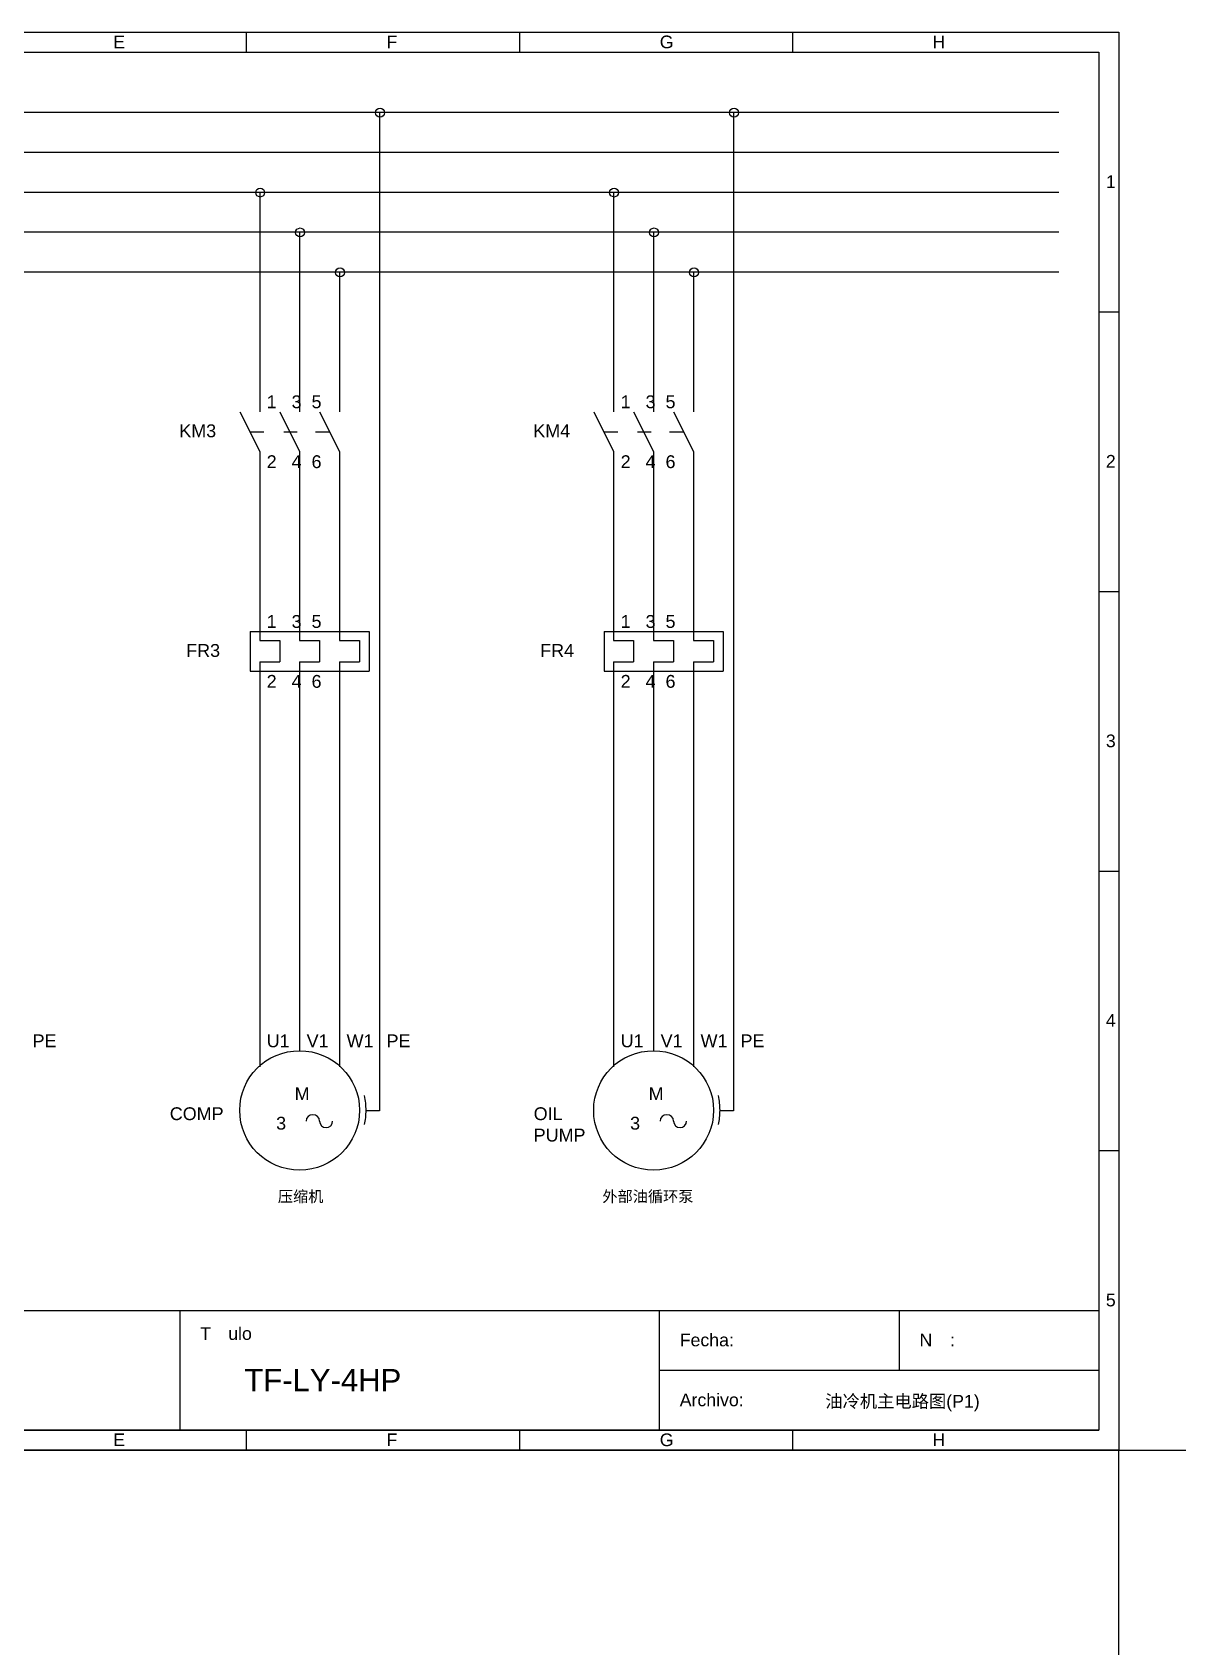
# Model space of a CAD drawing. Extents: x 0 to 654, y 8 to 419.
# Drawn here: x 181.4 to 327, y 213.6 to 418.9 of the extents above; entities that cross this region are included whole.
import ezdxf

# ---------------------------------------------------------------- set-up
doc = ezdxf.new("R2010")
doc.units = 0
doc.layers.get('0').update_dxf_attribs({"linetype": 'CONTINUOUS'})

msp = doc.modelspace()

# ---------------------------------------------------------------- linework, layer by layer
at = {"color": 94}
for points in [[(208.6, 418.9), (208.6, 416.36)], [(243.34, 418.9), (243.34, 416.36)], [(278.07, 418.9), (278.07, 416.36)], [(192.54, 408.74), (311.92, 408.74)], [(225.56, 408.74), (225.56, 309.68)], [(270.56, 408.74), (270.56, 309.68)], [(317, 383.34), (319.54, 383.34)], [(317, 347.78), (319.54, 347.78)], [(317, 312.22), (319.54, 312.22)], [(225.56, 309.68), (225.56, 289.36)], [(270.56, 309.68), (270.56, 289.36)], [(317, 276.66), (319.54, 276.66)], [(208.6, 241.1), (208.6, 238.56)], [(243.34, 241.1), (243.34, 238.56)], [(278.07, 241.1), (278.07, 238.56)]]:
    msp.add_lwpolyline(points, dxfattribs=at)
at = {"color": 5}
for points in [[(50.3, 403.66), (200.16, 403.66)], [(200.16, 403.66), (311.92, 403.66)]]:
    msp.add_lwpolyline(points, dxfattribs=at)
at = {"color": 14}
for points in [[(220.48, 388.42), (220.48, 373.18)], [(265.48, 388.42), (265.48, 373.18)]]:
    msp.add_lwpolyline(points, dxfattribs=at)
msp.add_lwpolyline([(319.54, 238.56), (369.54, 238.56), (369.54, 188.56), (319.54, 188.56)], close=True)
at = {"color": 94}
for points in [[(35.06, 418.9), (35.06, 418.9), (319.54, 418.9), (319.54, 418.9)], [(319.54, 418.9), (319.54, 418.9), (319.54, 238.56), (319.54, 238.56)], [(37.6, 416.36), (37.6, 416.36), (317, 416.36), (317, 416.36)], [(317, 416.36), (317, 416.36), (317, 241.1), (317, 241.1)], [(50.3, 408.74), (50.3, 408.74), (192.54, 408.74), (192.54, 408.74)], [(37.6, 256.34), (37.6, 256.34), (317, 256.34), (317, 256.34)], [(200.16, 256.34), (200.16, 256.34), (200.16, 241.1), (200.16, 241.1)], [(261.12, 256.34), (261.12, 256.34), (261.12, 241.1), (261.12, 241.1)], [(291.6, 256.34), (291.6, 256.34), (291.6, 248.72), (291.6, 248.72)], [(317, 256.34), (317, 256.34), (317, 241.1), (317, 241.1)], [(261.12, 248.72), (261.12, 248.72), (317, 248.72), (317, 248.72)], [(317, 241.1), (317, 241.1), (37.6, 241.1), (37.6, 241.1)], [(37.6, 241.1), (37.6, 241.1), (317, 241.1), (317, 241.1)], [(319.54, 238.56), (319.54, 238.56), (35.06, 238.56), (35.06, 238.56)], [(35.06, 238.56), (35.06, 238.56), (319.54, 238.56), (319.54, 238.56)]]:
    msp.add_open_spline(points, degree=3, dxfattribs=at)
at = {"color": 14}
for points in [[(226.19, 408.68), (226.19, 408.99), (225.94, 409.25), (225.62, 409.25), (225.3, 409.25), (225.05, 408.99), (225.05, 408.68), (225.05, 408.36), (225.3, 408.11), (225.62, 408.11), (225.94, 408.11), (226.19, 408.36), (226.19, 408.68), (226.19, 408.68), (226.19, 408.68), (226.19, 408.68)], [(226.19, 408.68), (226.19, 408.99), (225.94, 409.25), (225.62, 409.25), (225.3, 409.25), (225.05, 408.99), (225.05, 408.68), (225.05, 408.36), (225.3, 408.11), (225.62, 408.11), (225.94, 408.11), (226.19, 408.36), (226.19, 408.68), (226.19, 408.68), (226.19, 408.68), (226.19, 408.68)], [(226.19, 408.68), (226.19, 408.99), (225.94, 409.25), (225.62, 409.25), (225.3, 409.25), (225.05, 408.99), (225.05, 408.68), (225.05, 408.36), (225.3, 408.11), (225.62, 408.11), (225.94, 408.11), (226.19, 408.36), (226.19, 408.68), (226.19, 408.68), (226.19, 408.68), (226.19, 408.68)], [(226.19, 408.68), (226.19, 408.99), (225.94, 409.25), (225.62, 409.25), (225.3, 409.25), (225.05, 408.99), (225.05, 408.68), (225.05, 408.36), (225.3, 408.11), (225.62, 408.11), (225.94, 408.11), (226.19, 408.36), (226.19, 408.68), (226.19, 408.68), (226.19, 408.68), (226.19, 408.68)], [(271.19, 408.68), (271.19, 408.99), (270.94, 409.25), (270.62, 409.25), (270.3, 409.25), (270.05, 408.99), (270.05, 408.68), (270.05, 408.36), (270.3, 408.11), (270.62, 408.11), (270.94, 408.11), (271.19, 408.36), (271.19, 408.68), (271.19, 408.68), (271.19, 408.68), (271.19, 408.68)], [(271.19, 408.68), (271.19, 408.99), (270.94, 409.25), (270.62, 409.25), (270.3, 409.25), (270.05, 408.99), (270.05, 408.68), (270.05, 408.36), (270.3, 408.11), (270.62, 408.11), (270.94, 408.11), (271.19, 408.36), (271.19, 408.68), (271.19, 408.68), (271.19, 408.68), (271.19, 408.68)], [(271.19, 408.68), (271.19, 408.99), (270.94, 409.25), (270.62, 409.25), (270.3, 409.25), (270.05, 408.99), (270.05, 408.68), (270.05, 408.36), (270.3, 408.11), (270.62, 408.11), (270.94, 408.11), (271.19, 408.36), (271.19, 408.68), (271.19, 408.68), (271.19, 408.68), (271.19, 408.68)], [(271.19, 408.68), (271.19, 408.99), (270.94, 409.25), (270.62, 409.25), (270.3, 409.25), (270.05, 408.99), (270.05, 408.68), (270.05, 408.36), (270.3, 408.11), (270.62, 408.11), (270.94, 408.11), (271.19, 408.36), (271.19, 408.68), (271.19, 408.68), (271.19, 408.68), (271.19, 408.68)], [(210.95, 398.52), (210.95, 398.83), (210.7, 399.09), (210.38, 399.09), (210.06, 399.09), (209.81, 398.83), (209.81, 398.52), (209.81, 398.2), (210.06, 397.95), (210.38, 397.95), (210.7, 397.95), (210.95, 398.2), (210.95, 398.52), (210.95, 398.52), (210.95, 398.52), (210.95, 398.52)], [(210.95, 398.52), (210.95, 398.83), (210.7, 399.09), (210.38, 399.09), (210.06, 399.09), (209.81, 398.83), (209.81, 398.52), (209.81, 398.2), (210.06, 397.95), (210.38, 397.95), (210.7, 397.95), (210.95, 398.2), (210.95, 398.52), (210.95, 398.52), (210.95, 398.52), (210.95, 398.52)], [(210.95, 398.52), (210.95, 398.83), (210.7, 399.09), (210.38, 399.09), (210.06, 399.09), (209.81, 398.83), (209.81, 398.52), (209.81, 398.2), (210.06, 397.95), (210.38, 397.95), (210.7, 397.95), (210.95, 398.2), (210.95, 398.52), (210.95, 398.52), (210.95, 398.52), (210.95, 398.52)], [(210.95, 398.52), (210.95, 398.83), (210.7, 399.09), (210.38, 399.09), (210.06, 399.09), (209.81, 398.83), (209.81, 398.52), (209.81, 398.2), (210.06, 397.95), (210.38, 397.95), (210.7, 397.95), (210.95, 398.2), (210.95, 398.52), (210.95, 398.52), (210.95, 398.52), (210.95, 398.52)], [(255.95, 398.52), (255.95, 398.83), (255.7, 399.09), (255.38, 399.09), (255.06, 399.09), (254.81, 398.83), (254.81, 398.52), (254.81, 398.2), (255.06, 397.95), (255.38, 397.95), (255.7, 397.95), (255.95, 398.2), (255.95, 398.52), (255.95, 398.52), (255.95, 398.52), (255.95, 398.52)], [(255.95, 398.52), (255.95, 398.83), (255.7, 399.09), (255.38, 399.09), (255.06, 399.09), (254.81, 398.83), (254.81, 398.52), (254.81, 398.2), (255.06, 397.95), (255.38, 397.95), (255.7, 397.95), (255.95, 398.2), (255.95, 398.52), (255.95, 398.52), (255.95, 398.52), (255.95, 398.52)], [(255.95, 398.52), (255.95, 398.83), (255.7, 399.09), (255.38, 399.09), (255.06, 399.09), (254.81, 398.83), (254.81, 398.52), (254.81, 398.2), (255.06, 397.95), (255.38, 397.95), (255.7, 397.95), (255.95, 398.2), (255.95, 398.52), (255.95, 398.52), (255.95, 398.52), (255.95, 398.52)], [(255.95, 398.52), (255.95, 398.83), (255.7, 399.09), (255.38, 399.09), (255.06, 399.09), (254.81, 398.83), (254.81, 398.52), (254.81, 398.2), (255.06, 397.95), (255.38, 397.95), (255.7, 397.95), (255.95, 398.2), (255.95, 398.52), (255.95, 398.52), (255.95, 398.52), (255.95, 398.52)], [(216.03, 393.44), (216.03, 393.75), (215.78, 394.01), (215.46, 394.01), (215.14, 394.01), (214.89, 393.75), (214.89, 393.44), (214.89, 393.12), (215.14, 392.87), (215.46, 392.87), (215.78, 392.87), (216.03, 393.12), (216.03, 393.44), (216.03, 393.44), (216.03, 393.44), (216.03, 393.44)], [(216.03, 393.44), (216.03, 393.75), (215.78, 394.01), (215.46, 394.01), (215.14, 394.01), (214.89, 393.75), (214.89, 393.44), (214.89, 393.12), (215.14, 392.87), (215.46, 392.87), (215.78, 392.87), (216.03, 393.12), (216.03, 393.44), (216.03, 393.44), (216.03, 393.44), (216.03, 393.44)], [(216.03, 393.44), (216.03, 393.75), (215.78, 394.01), (215.46, 394.01), (215.14, 394.01), (214.89, 393.75), (214.89, 393.44), (214.89, 393.12), (215.14, 392.87), (215.46, 392.87), (215.78, 392.87), (216.03, 393.12), (216.03, 393.44), (216.03, 393.44), (216.03, 393.44), (216.03, 393.44)], [(216.03, 393.44), (216.03, 393.75), (215.78, 394.01), (215.46, 394.01), (215.14, 394.01), (214.89, 393.75), (214.89, 393.44), (214.89, 393.12), (215.14, 392.87), (215.46, 392.87), (215.78, 392.87), (216.03, 393.12), (216.03, 393.44), (216.03, 393.44), (216.03, 393.44), (216.03, 393.44)], [(216.03, 393.44), (216.03, 393.75), (215.78, 394.01), (215.46, 394.01), (215.14, 394.01), (214.89, 393.75), (214.89, 393.44), (214.89, 393.12), (215.14, 392.87), (215.46, 392.87), (215.78, 392.87), (216.03, 393.12), (216.03, 393.44), (216.03, 393.44), (216.03, 393.44), (216.03, 393.44)], [(216.03, 393.44), (216.03, 393.75), (215.78, 394.01), (215.46, 394.01), (215.14, 394.01), (214.89, 393.75), (214.89, 393.44), (214.89, 393.12), (215.14, 392.87), (215.46, 392.87), (215.78, 392.87), (216.03, 393.12), (216.03, 393.44), (216.03, 393.44), (216.03, 393.44), (216.03, 393.44)], [(216.03, 393.44), (216.03, 393.75), (215.78, 394.01), (215.46, 394.01), (215.14, 394.01), (214.89, 393.75), (214.89, 393.44), (214.89, 393.12), (215.14, 392.87), (215.46, 392.87), (215.78, 392.87), (216.03, 393.12), (216.03, 393.44), (216.03, 393.44), (216.03, 393.44), (216.03, 393.44)], [(216.03, 393.44), (216.03, 393.75), (215.78, 394.01), (215.46, 394.01), (215.14, 394.01), (214.89, 393.75), (214.89, 393.44), (214.89, 393.12), (215.14, 392.87), (215.46, 392.87), (215.78, 392.87), (216.03, 393.12), (216.03, 393.44), (216.03, 393.44), (216.03, 393.44), (216.03, 393.44)], [(261.03, 393.44), (261.03, 393.75), (260.78, 394.01), (260.46, 394.01), (260.14, 394.01), (259.89, 393.75), (259.89, 393.44), (259.89, 393.12), (260.14, 392.87), (260.46, 392.87), (260.78, 392.87), (261.03, 393.12), (261.03, 393.44), (261.03, 393.44), (261.03, 393.44), (261.03, 393.44)], [(261.03, 393.44), (261.03, 393.75), (260.78, 394.01), (260.46, 394.01), (260.14, 394.01), (259.89, 393.75), (259.89, 393.44), (259.89, 393.12), (260.14, 392.87), (260.46, 392.87), (260.78, 392.87), (261.03, 393.12), (261.03, 393.44), (261.03, 393.44), (261.03, 393.44), (261.03, 393.44)], [(261.03, 393.44), (261.03, 393.75), (260.78, 394.01), (260.46, 394.01), (260.14, 394.01), (259.89, 393.75), (259.89, 393.44), (259.89, 393.12), (260.14, 392.87), (260.46, 392.87), (260.78, 392.87), (261.03, 393.12), (261.03, 393.44), (261.03, 393.44), (261.03, 393.44), (261.03, 393.44)], [(261.03, 393.44), (261.03, 393.75), (260.78, 394.01), (260.46, 394.01), (260.14, 394.01), (259.89, 393.75), (259.89, 393.44), (259.89, 393.12), (260.14, 392.87), (260.46, 392.87), (260.78, 392.87), (261.03, 393.12), (261.03, 393.44), (261.03, 393.44), (261.03, 393.44), (261.03, 393.44)], [(261.03, 393.44), (261.03, 393.75), (260.78, 394.01), (260.46, 394.01), (260.14, 394.01), (259.89, 393.75), (259.89, 393.44), (259.89, 393.12), (260.14, 392.87), (260.46, 392.87), (260.78, 392.87), (261.03, 393.12), (261.03, 393.44), (261.03, 393.44), (261.03, 393.44), (261.03, 393.44)], [(261.03, 393.44), (261.03, 393.75), (260.78, 394.01), (260.46, 394.01), (260.14, 394.01), (259.89, 393.75), (259.89, 393.44), (259.89, 393.12), (260.14, 392.87), (260.46, 392.87), (260.78, 392.87), (261.03, 393.12), (261.03, 393.44), (261.03, 393.44), (261.03, 393.44), (261.03, 393.44)], [(261.03, 393.44), (261.03, 393.75), (260.78, 394.01), (260.46, 394.01), (260.14, 394.01), (259.89, 393.75), (259.89, 393.44), (259.89, 393.12), (260.14, 392.87), (260.46, 392.87), (260.78, 392.87), (261.03, 393.12), (261.03, 393.44), (261.03, 393.44), (261.03, 393.44), (261.03, 393.44)], [(261.03, 393.44), (261.03, 393.75), (260.78, 394.01), (260.46, 394.01), (260.14, 394.01), (259.89, 393.75), (259.89, 393.44), (259.89, 393.12), (260.14, 392.87), (260.46, 392.87), (260.78, 392.87), (261.03, 393.12), (261.03, 393.44), (261.03, 393.44), (261.03, 393.44), (261.03, 393.44)], [(221.11, 388.36), (221.11, 388.67), (220.86, 388.93), (220.54, 388.93), (220.22, 388.93), (219.97, 388.67), (219.97, 388.36), (219.97, 388.04), (220.22, 387.79), (220.54, 387.79), (220.86, 387.79), (221.11, 388.04), (221.11, 388.36), (221.11, 388.36), (221.11, 388.36), (221.11, 388.36)], [(221.11, 388.36), (221.11, 388.67), (220.86, 388.93), (220.54, 388.93), (220.22, 388.93), (219.97, 388.67), (219.97, 388.36), (219.97, 388.04), (220.22, 387.79), (220.54, 387.79), (220.86, 387.79), (221.11, 388.04), (221.11, 388.36), (221.11, 388.36), (221.11, 388.36), (221.11, 388.36)], [(221.11, 388.36), (221.11, 388.67), (220.86, 388.93), (220.54, 388.93), (220.22, 388.93), (219.97, 388.67), (219.97, 388.36), (219.97, 388.04), (220.22, 387.79), (220.54, 387.79), (220.86, 387.79), (221.11, 388.04), (221.11, 388.36), (221.11, 388.36), (221.11, 388.36), (221.11, 388.36)], [(221.11, 388.36), (221.11, 388.67), (220.86, 388.93), (220.54, 388.93), (220.22, 388.93), (219.97, 388.67), (219.97, 388.36), (219.97, 388.04), (220.22, 387.79), (220.54, 387.79), (220.86, 387.79), (221.11, 388.04), (221.11, 388.36), (221.11, 388.36), (221.11, 388.36), (221.11, 388.36)], [(221.11, 388.36), (221.11, 388.67), (220.86, 388.93), (220.54, 388.93), (220.22, 388.93), (219.97, 388.67), (219.97, 388.36), (219.97, 388.04), (220.22, 387.79), (220.54, 387.79), (220.86, 387.79), (221.11, 388.04), (221.11, 388.36), (221.11, 388.36), (221.11, 388.36), (221.11, 388.36)], [(221.11, 388.36), (221.11, 388.67), (220.86, 388.93), (220.54, 388.93), (220.22, 388.93), (219.97, 388.67), (219.97, 388.36), (219.97, 388.04), (220.22, 387.79), (220.54, 387.79), (220.86, 387.79), (221.11, 388.04), (221.11, 388.36), (221.11, 388.36), (221.11, 388.36), (221.11, 388.36)], [(221.11, 388.36), (221.11, 388.67), (220.86, 388.93), (220.54, 388.93), (220.22, 388.93), (219.97, 388.67), (219.97, 388.36), (219.97, 388.04), (220.22, 387.79), (220.54, 387.79), (220.86, 387.79), (221.11, 388.04), (221.11, 388.36), (221.11, 388.36), (221.11, 388.36), (221.11, 388.36)], [(221.11, 388.36), (221.11, 388.67), (220.86, 388.93), (220.54, 388.93), (220.22, 388.93), (219.97, 388.67), (219.97, 388.36), (219.97, 388.04), (220.22, 387.79), (220.54, 387.79), (220.86, 387.79), (221.11, 388.04), (221.11, 388.36), (221.11, 388.36), (221.11, 388.36), (221.11, 388.36)], [(266.11, 388.36), (266.11, 388.67), (265.86, 388.93), (265.54, 388.93), (265.22, 388.93), (264.97, 388.67), (264.97, 388.36), (264.97, 388.04), (265.22, 387.79), (265.54, 387.79), (265.86, 387.79), (266.11, 388.04), (266.11, 388.36), (266.11, 388.36), (266.11, 388.36), (266.11, 388.36)], [(266.11, 388.36), (266.11, 388.67), (265.86, 388.93), (265.54, 388.93), (265.22, 388.93), (264.97, 388.67), (264.97, 388.36), (264.97, 388.04), (265.22, 387.79), (265.54, 387.79), (265.86, 387.79), (266.11, 388.04), (266.11, 388.36), (266.11, 388.36), (266.11, 388.36), (266.11, 388.36)], [(266.11, 388.36), (266.11, 388.67), (265.86, 388.93), (265.54, 388.93), (265.22, 388.93), (264.97, 388.67), (264.97, 388.36), (264.97, 388.04), (265.22, 387.79), (265.54, 387.79), (265.86, 387.79), (266.11, 388.04), (266.11, 388.36), (266.11, 388.36), (266.11, 388.36), (266.11, 388.36)], [(266.11, 388.36), (266.11, 388.67), (265.86, 388.93), (265.54, 388.93), (265.22, 388.93), (264.97, 388.67), (264.97, 388.36), (264.97, 388.04), (265.22, 387.79), (265.54, 387.79), (265.86, 387.79), (266.11, 388.04), (266.11, 388.36), (266.11, 388.36), (266.11, 388.36), (266.11, 388.36)], [(266.11, 388.36), (266.11, 388.67), (265.86, 388.93), (265.54, 388.93), (265.22, 388.93), (264.97, 388.67), (264.97, 388.36), (264.97, 388.04), (265.22, 387.79), (265.54, 387.79), (265.86, 387.79), (266.11, 388.04), (266.11, 388.36), (266.11, 388.36), (266.11, 388.36), (266.11, 388.36)], [(266.11, 388.36), (266.11, 388.67), (265.86, 388.93), (265.54, 388.93), (265.22, 388.93), (264.97, 388.67), (264.97, 388.36), (264.97, 388.04), (265.22, 387.79), (265.54, 387.79), (265.86, 387.79), (266.11, 388.04), (266.11, 388.36), (266.11, 388.36), (266.11, 388.36), (266.11, 388.36)], [(266.11, 388.36), (266.11, 388.67), (265.86, 388.93), (265.54, 388.93), (265.22, 388.93), (264.97, 388.67), (264.97, 388.36), (264.97, 388.04), (265.22, 387.79), (265.54, 387.79), (265.86, 387.79), (266.11, 388.04), (266.11, 388.36), (266.11, 388.36), (266.11, 388.36), (266.11, 388.36)], [(266.11, 388.36), (266.11, 388.67), (265.86, 388.93), (265.54, 388.93), (265.22, 388.93), (264.97, 388.67), (264.97, 388.36), (264.97, 388.04), (265.22, 387.79), (265.54, 387.79), (265.86, 387.79), (266.11, 388.04), (266.11, 388.36), (266.11, 388.36), (266.11, 388.36), (266.11, 388.36)]]:
    msp.add_open_spline(points, degree=3, knots=[0, 0, 0, 0, 1, 1, 1, 2, 2, 2, 3, 3, 3, 4, 4, 4, 5, 5, 5, 5], dxfattribs=at)
at = {"color": 1}
for points in [[(85.78, 398.58), (85.78, 398.58), (311.92, 398.58), (311.92, 398.58)], [(85.78, 393.5), (85.78, 393.5), (311.92, 393.5), (311.92, 393.5)], [(85.78, 388.42), (85.78, 388.42), (311.92, 388.42), (311.92, 388.42)]]:
    msp.add_open_spline(points, degree=3, dxfattribs=at)
at = {"color": 14}
for points in [[(210.32, 398.58), (210.32, 398.58), (210.32, 373.18), (210.32, 373.18)], [(255.32, 398.58), (255.32, 398.58), (255.32, 373.18), (255.32, 373.18)], [(215.4, 393.5), (215.4, 393.5), (215.4, 373.18), (215.4, 373.18)], [(260.4, 393.5), (260.4, 393.5), (260.4, 373.18), (260.4, 373.18)], [(210.32, 363.02), (210.32, 363.02), (210.32, 345.24), (210.32, 345.24)], [(215.4, 363.02), (215.4, 363.02), (215.4, 345.24), (215.4, 345.24)], [(220.48, 363.02), (220.48, 363.02), (220.48, 345.24), (220.48, 345.24)], [(255.32, 363.02), (255.32, 363.02), (255.32, 345.24), (255.32, 345.24)], [(260.4, 363.02), (260.4, 363.02), (260.4, 345.24), (260.4, 345.24)], [(265.48, 363.02), (265.48, 363.02), (265.48, 345.24), (265.48, 345.24)], [(210.32, 335.08), (210.32, 335.08), (210.32, 309.68), (210.32, 309.68)], [(215.4, 335.08), (215.4, 335.08), (215.4, 309.68), (215.4, 309.68)], [(220.48, 335.08), (220.48, 335.08), (220.48, 309.68), (220.48, 309.68)], [(255.32, 335.08), (255.32, 335.08), (255.32, 309.68), (255.32, 309.68)], [(260.4, 335.08), (260.4, 335.08), (260.4, 309.68), (260.4, 309.68)], [(265.48, 335.08), (265.48, 335.08), (265.48, 309.68), (265.48, 309.68)], [(210.32, 309.68), (210.32, 309.68), (210.32, 304.6), (210.32, 304.6)], [(215.4, 309.68), (215.4, 309.68), (215.4, 304.6), (215.4, 304.6)], [(220.48, 309.68), (220.48, 309.68), (220.48, 304.6), (220.48, 304.6)], [(255.32, 309.68), (255.32, 309.68), (255.32, 304.6), (255.32, 304.6)], [(260.4, 309.68), (260.4, 309.68), (260.4, 304.6), (260.4, 304.6)], [(265.48, 309.68), (265.48, 309.68), (265.48, 304.6), (265.48, 304.6)], [(210.32, 304.6), (210.32, 304.6), (210.32, 291.9), (210.32, 291.9)], [(215.4, 304.6), (215.4, 304.6), (215.4, 291.9), (215.4, 291.9)], [(220.48, 304.6), (220.48, 304.6), (220.48, 291.9), (220.48, 291.9)], [(255.32, 304.6), (255.32, 304.6), (255.32, 291.9), (255.32, 291.9)], [(260.4, 304.6), (260.4, 304.6), (260.4, 291.9), (260.4, 291.9)], [(265.48, 304.6), (265.48, 304.6), (265.48, 291.9), (265.48, 291.9)]]:
    msp.add_open_spline(points, degree=3, dxfattribs=at)
at = {"color": 0}
for points in [[(210.32, 373.18), (210.32, 373.18), (210.32, 370.64), (210.32, 370.64)], [(215.4, 373.18), (215.4, 373.18), (215.4, 370.64), (215.4, 370.64)], [(220.48, 373.18), (220.48, 373.18), (220.48, 370.64), (220.48, 370.64)], [(255.32, 373.18), (255.32, 373.18), (255.32, 370.64), (255.32, 370.64)], [(260.4, 373.18), (260.4, 373.18), (260.4, 370.64), (260.4, 370.64)], [(265.48, 373.18), (265.48, 373.18), (265.48, 370.64), (265.48, 370.64)], [(207.78, 370.64), (207.78, 370.64), (210.32, 365.56), (210.32, 365.56)], [(212.86, 370.64), (212.86, 370.64), (215.4, 365.56), (215.4, 365.56)], [(217.94, 370.64), (217.94, 370.64), (220.48, 365.56), (220.48, 365.56)], [(252.78, 370.64), (252.78, 370.64), (255.32, 365.56), (255.32, 365.56)], [(257.86, 370.64), (257.86, 370.64), (260.4, 365.56), (260.4, 365.56)], [(262.94, 370.64), (262.94, 370.64), (265.48, 365.56), (265.48, 365.56)], [(209.11, 368.1), (209.11, 368.1), (210.83, 368.1), (210.83, 368.1)], [(213.37, 368.1), (213.37, 368.1), (215.08, 368.1), (215.08, 368.1)], [(217.43, 368.1), (217.43, 368.1), (219.14, 368.1), (219.14, 368.1)], [(254.11, 368.1), (254.11, 368.1), (255.83, 368.1), (255.83, 368.1)], [(258.37, 368.1), (258.37, 368.1), (260.08, 368.1), (260.08, 368.1)], [(262.43, 368.1), (262.43, 368.1), (264.14, 368.1), (264.14, 368.1)], [(210.32, 365.56), (210.32, 365.56), (210.32, 363.02), (210.32, 363.02)], [(215.4, 365.56), (215.4, 365.56), (215.4, 363.02), (215.4, 363.02)], [(220.48, 365.56), (220.48, 365.56), (220.48, 363.02), (220.48, 363.02)], [(255.32, 365.56), (255.32, 365.56), (255.32, 363.02), (255.32, 363.02)], [(260.4, 365.56), (260.4, 365.56), (260.4, 363.02), (260.4, 363.02)], [(265.48, 365.56), (265.48, 365.56), (265.48, 363.02), (265.48, 363.02)], [(210.32, 345.24), (210.32, 345.24), (210.32, 341.56), (210.32, 341.56)], [(215.4, 345.24), (215.4, 345.24), (215.4, 341.56), (215.4, 341.56)], [(220.48, 345.24), (220.48, 345.24), (220.48, 341.56), (220.48, 341.56)], [(255.32, 345.24), (255.32, 345.24), (255.32, 341.56), (255.32, 341.56)], [(260.4, 345.24), (260.4, 345.24), (260.4, 341.56), (260.4, 341.56)], [(265.48, 345.24), (265.48, 345.24), (265.48, 341.56), (265.48, 341.56)], [(209.11, 342.7), (209.11, 342.7), (224.22, 342.7), (224.22, 342.7)], [(209.11, 342.7), (209.11, 342.7), (209.11, 337.62), (209.11, 337.62)], [(210.32, 341.56), (210.32, 341.56), (212.86, 341.56), (212.86, 341.56)], [(212.86, 341.56), (212.86, 341.56), (212.86, 338.83), (212.86, 338.83)], [(215.4, 341.56), (215.4, 341.56), (217.94, 341.56), (217.94, 341.56)], [(217.94, 341.56), (217.94, 341.56), (217.94, 338.83), (217.94, 338.83)], [(220.48, 341.56), (220.48, 341.56), (223.02, 341.56), (223.02, 341.56)], [(223.02, 341.56), (223.02, 341.56), (223.02, 338.83), (223.02, 338.83)], [(224.22, 342.7), (224.22, 342.7), (224.22, 337.62), (224.22, 337.62)], [(254.11, 342.7), (254.11, 342.7), (269.22, 342.7), (269.22, 342.7)], [(254.11, 342.7), (254.11, 342.7), (254.11, 337.62), (254.11, 337.62)], [(255.32, 341.56), (255.32, 341.56), (257.86, 341.56), (257.86, 341.56)], [(257.86, 341.56), (257.86, 341.56), (257.86, 338.83), (257.86, 338.83)], [(260.4, 341.56), (260.4, 341.56), (262.94, 341.56), (262.94, 341.56)], [(262.94, 341.56), (262.94, 341.56), (262.94, 338.83), (262.94, 338.83)], [(265.48, 341.56), (265.48, 341.56), (268.02, 341.56), (268.02, 341.56)], [(268.02, 341.56), (268.02, 341.56), (268.02, 338.83), (268.02, 338.83)], [(269.22, 342.7), (269.22, 342.7), (269.22, 337.62), (269.22, 337.62)], [(210.32, 338.83), (210.32, 338.83), (210.32, 335.08), (210.32, 335.08)], [(210.32, 338.83), (210.32, 338.83), (212.86, 338.83), (212.86, 338.83)], [(215.4, 338.83), (215.4, 338.83), (215.4, 335.08), (215.4, 335.08)], [(215.4, 338.83), (215.4, 338.83), (217.94, 338.83), (217.94, 338.83)], [(220.48, 338.83), (220.48, 338.83), (220.48, 335.08), (220.48, 335.08)], [(220.48, 338.83), (220.48, 338.83), (223.02, 338.83), (223.02, 338.83)], [(255.32, 338.83), (255.32, 338.83), (255.32, 335.08), (255.32, 335.08)], [(255.32, 338.83), (255.32, 338.83), (257.86, 338.83), (257.86, 338.83)], [(260.4, 338.83), (260.4, 338.83), (260.4, 335.08), (260.4, 335.08)], [(260.4, 338.83), (260.4, 338.83), (262.94, 338.83), (262.94, 338.83)], [(265.48, 338.83), (265.48, 338.83), (265.48, 335.08), (265.48, 335.08)], [(265.48, 338.83), (265.48, 338.83), (268.02, 338.83), (268.02, 338.83)], [(209.11, 337.62), (209.11, 337.62), (224.22, 337.62), (224.22, 337.62)], [(254.11, 337.62), (254.11, 337.62), (269.22, 337.62), (269.22, 337.62)], [(210.32, 291.9), (210.32, 291.9), (210.32, 287.33), (210.32, 287.33)], [(215.4, 291.9), (215.4, 291.9), (215.4, 289.36), (215.4, 289.36)], [(220.48, 291.9), (220.48, 291.9), (220.48, 287.33), (220.48, 287.33)], [(225.56, 291.9), (225.56, 291.9), (225.56, 281.74), (225.56, 281.74)], [(255.32, 291.9), (255.32, 291.9), (255.32, 287.33), (255.32, 287.33)], [(260.4, 291.9), (260.4, 291.9), (260.4, 289.36), (260.4, 289.36)], [(265.48, 291.9), (265.48, 291.9), (265.48, 287.33), (265.48, 287.33)], [(270.56, 291.9), (270.56, 291.9), (270.56, 281.74), (270.56, 281.74)], [(225.56, 281.74), (225.56, 281.74), (223.84, 281.74), (223.84, 281.74)], [(270.56, 281.74), (270.56, 281.74), (268.84, 281.74), (268.84, 281.74)]]:
    msp.add_open_spline(points, degree=3, dxfattribs=at)
for points, knots in [([(223.02, 281.8), (223.02, 285.99), (219.59, 289.36), (215.4, 289.36), (211.14, 289.36), (207.78, 285.99), (207.78, 281.8), (207.78, 277.55), (211.14, 274.18), (215.4, 274.18), (219.59, 274.18), (223.02, 277.55), (223.02, 281.8), (223.02, 281.8), (223.02, 281.8), (223.02, 281.8)], [0, 0, 0, 0, 1, 1, 1, 2, 2, 2, 3, 3, 3, 4, 4, 4, 5, 5, 5, 5]), ([(268.02, 281.8), (268.02, 285.99), (264.59, 289.36), (260.4, 289.36), (256.14, 289.36), (252.78, 285.99), (252.78, 281.8), (252.78, 277.55), (256.14, 274.18), (260.4, 274.18), (264.59, 274.18), (268.02, 277.55), (268.02, 281.8), (268.02, 281.8), (268.02, 281.8), (268.02, 281.8)], [0, 0, 0, 0, 1, 1, 1, 2, 2, 2, 3, 3, 3, 4, 4, 4, 5, 5, 5, 5]), ([(223.65, 279.96), (223.78, 280.53), (223.84, 281.17), (223.84, 281.8), (223.84, 282.38), (223.78, 283.01), (223.65, 283.65)], [0, 0, 0, 0, 1, 1, 1, 2, 2, 2, 2]), ([(268.65, 279.96), (268.78, 280.53), (268.84, 281.17), (268.84, 281.8), (268.84, 282.38), (268.78, 283.01), (268.65, 283.65)], [0, 0, 0, 0, 1, 1, 1, 2, 2, 2, 2]), ([(217.94, 280.41), (217.94, 280.91), (217.56, 281.23), (217.05, 281.23), (216.6, 281.23), (216.22, 280.91), (216.22, 280.41)], [0, 0, 0, 0, 1, 1, 1, 2, 2, 2, 2]), ([(217.94, 280.41), (217.94, 279.96), (218.32, 279.58), (218.76, 279.58), (219.21, 279.58), (219.59, 279.96), (219.59, 280.41)], [0, 0, 0, 0, 1, 1, 1, 2, 2, 2, 2]), ([(262.94, 280.41), (262.94, 280.91), (262.56, 281.23), (262.05, 281.23), (261.6, 281.23), (261.22, 280.91), (261.22, 280.41)], [0, 0, 0, 0, 1, 1, 1, 2, 2, 2, 2]), ([(262.94, 280.41), (262.94, 279.96), (263.32, 279.58), (263.76, 279.58), (264.21, 279.58), (264.59, 279.96), (264.59, 280.41)], [0, 0, 0, 0, 1, 1, 1, 2, 2, 2, 2])]:
    msp.add_open_spline(points, degree=3, knots=knots, dxfattribs=at)

# ---------------------------------------------------------------- texts
at = {"color": 94, "attachment_point": 1}
for s, insert, char_height in [('{\\fHelvetica|b0|i0|c0|p1;E}', (191.71, 418.48), 1.611), ('{\\fHelvetica|b0|i0|c0|p1;F}', (226.45, 418.48), 1.611), ('{\\fHelvetica|b0|i0|c0|p1;G}', (261.18, 418.48), 1.611), ('{\\fHelvetica|b0|i0|c0|p1;H}', (295.85, 418.48), 1.611), ('{\\fHelvetica|b0|i0|c0|p1;1}', (317.89, 400.7), 1.611), ('{\\fHelvetica|b0|i0|c0|p1;2}', (317.89, 365.14), 1.611), ('{\\fHelvetica|b0|i0|c0|p1;3}', (317.89, 329.58), 1.611), ('{\\fHelvetica|b0|i0|c0|p1;4}', (317.89, 294.02), 1.611), ('{\\fSimSun|b0|i0|c134|p2;压缩机}', (212.63, 271.54), 1.4134), ('{\\fSimSun|b0|i0|c134|p2;外部油循环泵}', (253.89, 271.54), 1.4134), ('{\\fHelvetica|b0|i0|c0|p1;5}', (317.89, 258.46), 1.611), ('{\\fHelvetica|b0|i0|c0|p1;T}', (202.76, 254.2), 1.611), ('{\\fHelvetica|b0|i0|c0|p1;ulo}', (206.32, 254.2), 1.611), ('{\\fHelvetica|b0|i0|c0|p1;Fecha:}', (263.72, 253.38), 1.611), ('{\\fHelvetica|b0|i0|c0|p1;N}', (294.2, 253.38), 1.611), ('{\\fHelvetica|b0|i0|c0|p1;:}', (298.07, 253.38), 1.611), ('{\\fHelvetica|b0|i0|c0|p2;TF-L\\fHelvetica|b0|i0|c134|p2;Y\\fHelvetica|b0|i0|c0|p2;-\\fHelvetica|b0|i0|c134|p2;4HP}', (208.36, 248.88), 2.82677), ('{\\fHelvetica|b0|i0|c0|p1;Archivo:}', (263.72, 245.76), 1.611), ('{\\fHelvetica|b0|i0|c0|p1;E}', (191.71, 240.68), 1.611), ('{\\fHelvetica|b0|i0|c0|p1;F}', (226.45, 240.68), 1.611), ('{\\fHelvetica|b0|i0|c0|p1;G}', (261.18, 240.68), 1.611), ('{\\fHelvetica|b0|i0|c0|p1;H}', (295.85, 240.68), 1.611)]:
    msp.add_mtext(s, dxfattribs=dict(at, insert=insert, char_height=char_height))
at = {"color": 0, "attachment_point": 1}
for s, insert, char_height in [('{\\fHelvetica|b0|i0|c0|p1;1\\fHelvetica|b0|i0|c134|p1;   \\fHelvetica|b0|i0|c0|p1;3\\fHelvetica|b0|i0|c134|p1;  \\fHelvetica|b0|i0|c0|p1;5}', (211.21, 372.72), 1.63238), ('{\\fHelvetica|b0|i0|c0|p1;1\\fHelvetica|b0|i0|c134|p1;   \\fHelvetica|b0|i0|c0|p1;3\\fHelvetica|b0|i0|c134|p1;  \\fHelvetica|b0|i0|c0|p1;5}', (256.21, 372.72), 1.63238), ('{\\fHelvetica|b0|i0|c0|p1;  KM\\fHelvetica|b0|i0|c134|p1;3}', (198.83, 369.03), 1.6324), ('{\\fHelvetica|b0|i0|c0|p1;  KM\\fHelvetica|b0|i0|c134|p1;4}', (243.83, 369.03), 1.6324), ('{\\fHelvetica|b0|i0|c0|p1;2\\fHelvetica|b0|i0|c134|p1;   \\fHelvetica|b0|i0|c0|p1;4\\fHelvetica|b0|i0|c134|p1;  \\fHelvetica|b0|i0|c0|p1;6}', (211.21, 365.1), 1.63238), ('{\\fHelvetica|b0|i0|c0|p1;2\\fHelvetica|b0|i0|c134|p1;   \\fHelvetica|b0|i0|c0|p1;4\\fHelvetica|b0|i0|c134|p1;  \\fHelvetica|b0|i0|c0|p1;6}', (256.21, 365.1), 1.63238), ('{\\fHelvetica|b0|i0|c0|p1;1\\fHelvetica|b0|i0|c134|p1;   \\fHelvetica|b0|i0|c0|p1;3\\fHelvetica|b0|i0|c134|p1;  \\fHelvetica|b0|i0|c0|p1;5}', (211.21, 344.78), 1.63238), ('{\\fHelvetica|b0|i0|c0|p1;1\\fHelvetica|b0|i0|c134|p1;   \\fHelvetica|b0|i0|c0|p1;3\\fHelvetica|b0|i0|c134|p1;  \\fHelvetica|b0|i0|c0|p1;5}', (256.21, 344.78), 1.63238), ('{\\fHelvetica|b0|i0|c0|p1;  FR\\fHelvetica|b0|i0|c134|p1;3}', (199.71, 341.09), 1.6324), ('{\\fHelvetica|b0|i0|c0|p1;  FR\\fHelvetica|b0|i0|c134|p1;4}', (244.71, 341.09), 1.6324), ('{\\fHelvetica|b0|i0|c0|p1;2\\fHelvetica|b0|i0|c134|p1;   \\fHelvetica|b0|i0|c0|p1;4\\fHelvetica|b0|i0|c134|p1;  \\fHelvetica|b0|i0|c0|p1;6}', (211.21, 337.16), 1.63238), ('{\\fHelvetica|b0|i0|c0|p1;2\\fHelvetica|b0|i0|c134|p1;   \\fHelvetica|b0|i0|c0|p1;4\\fHelvetica|b0|i0|c134|p1;  \\fHelvetica|b0|i0|c0|p1;6}', (256.21, 337.16), 1.63238), ('{\\fHelvetica|b0|i0|c0|p1;PE}', (181.45, 291.44), 1.6324), ('{\\fHelvetica|b0|i0|c0|p1;U1}', (211.21, 291.44), 1.6324), ('{\\fHelvetica|b0|i0|c0|p1;V1}', (216.29, 291.44), 1.6324), ('{\\fHelvetica|b0|i0|c0|p1;W1}', (221.37, 291.44), 1.6324), ('{\\fHelvetica|b0|i0|c0|p1;PE}', (226.45, 291.44), 1.6324), ('{\\fHelvetica|b0|i0|c0|p1;U1}', (256.21, 291.44), 1.6324), ('{\\fHelvetica|b0|i0|c0|p1;V1}', (261.29, 291.44), 1.6324), ('{\\fHelvetica|b0|i0|c0|p1;W1}', (266.37, 291.44), 1.6324), ('{\\fHelvetica|b0|i0|c0|p1;PE}', (271.45, 291.44), 1.6324), ('{\\fHelvetica|b0|i0|c0|p1;M    }', (214.76, 284.71), 1.6324), ('{\\fHelvetica|b0|i0|c0|p1;M    }', (259.76, 284.71), 1.6324), ('{\\fHelvetica|b0|i0|c134|p1;COMP}', (198.89, 282.17), 1.6324), ('\\A1;{\\fHelvetica|b0|i0|c134|p1;OIL\\PPUMP}', (245.15, 282.17), 1.6324), ('{\\fHelvetica|b0|i0|c0|p1;3    }', (212.41, 280.96), 1.6324), ('{\\fHelvetica|b0|i0|c0|p1;3    }', (257.41, 280.96), 1.6324)]:
    msp.add_mtext(s, dxfattribs=dict(at, insert=insert, char_height=char_height))
at = {"color": 94, "insert": (282.22, 245.59), "char_height": 1.611, "width": 34.1741, "attachment_point": 1}
msp.add_mtext('{\\fSimSun|b0|i0|c134|p2;油冷机主电路图\\fHelvetica|b0|i0|c0|p1;(P1)}', dxfattribs=at)

doc.saveas('drawing.dxf')
